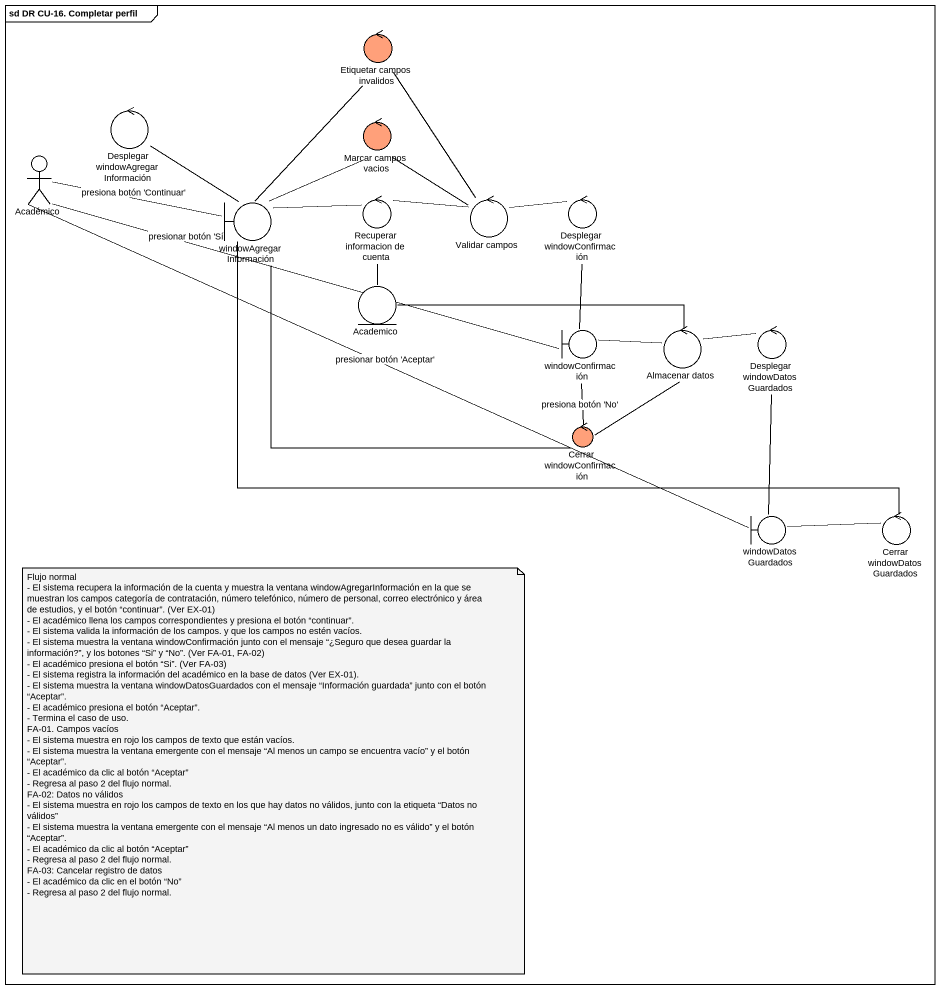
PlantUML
@startuml
mainframe sd DR CU-16. Completar perfil
control "Etiquetar campos invalidos" as Etiquetar_campos_invalidos #FFA07A
control "Desplegar windowAgregarInformación" as Desplegar
control "Marcar campos vacios" as Marcar_campos_vacios #FFA07A
actor Académico
boundary windowAgregarInformación
control "Recuperar informacion de cuenta" as Recuperar_informacion_de
control "Validar campos" as Validar_campos
control "Desplegar windowConfirmación" as Desplegar_windowConfirmación
entity Academico
boundary windowConfirmación
control "Almacenar datos" as Almacenar_datos
control "Desplegar windowDatosGuardados" as Desplegar_2
control "Cerrar windowConfirmación" as Cerrar_windowConfirmación #FFA07A
boundary windowDatosGuardados
control "Cerrar windowDatosGuardados" as Cerrar_windowDatosGuardados
Etiquetar_campos_invalidos -- windowAgregarInformación
Desplegar -- windowAgregarInformación
Marcar_campos_vacios -- windowAgregarInformación
windowAgregarInformación -left- Académico : presiona botón 'Continuar'
windowAgregarInformación -right- Recuperar_informacion_de
Recuperar_informacion_de -right- Validar_campos
Recuperar_informacion_de -- Academico
Validar_campos -up- Etiquetar_campos_invalidos
Validar_campos -up- Marcar_campos_vacios
Validar_campos -right- Desplegar_windowConfirmación
Desplegar_windowConfirmación -- windowConfirmación
windowConfirmación -left- Académico : presionar botón 'Sí'
windowConfirmación -right- Almacenar_datos
windowConfirmación -- Cerrar_windowConfirmación : presiona botón 'No'
Almacenar_datos -left- Academico
Almacenar_datos -right- Desplegar_2
Almacenar_datos -- Cerrar_windowConfirmación
Desplegar_2 -- windowDatosGuardados
Cerrar_windowConfirmación -up- windowAgregarInformación
windowDatosGuardados -left- Académico : presionar botón 'Aceptar'
windowDatosGuardados -right- Cerrar_windowDatosGuardados
Cerrar_windowDatosGuardados -left- windowAgregarInformación
note as N1
  Flujo normal
  - El sistema recupera la información de la cuenta y muestra la ventana windowAgregarInformación en la que se muestran los campos categoría de contratación, número telefónico, número de personal, correo electrónico y área de estudios, y el botón “continuar”. (Ver EX-01)
  - El académico llena los campos correspondientes y presiona el botón “continuar”.
  - El sistema valida la información de los campos. y que los campos no estén vacíos.
  - El sistema muestra la ventana windowConfirmación junto con el mensaje “¿Seguro que desea guardar la información?”, y los botones “Si” y “No”. (Ver FA-01, FA-02)
  - El académico presiona el botón “Si”. (Ver FA-03)
  - El sistema registra la información del académico en la base de datos (Ver EX-01).
  - El sistema muestra la ventana windowDatosGuardados con el mensaje “Información guardada” junto con el botón “Aceptar”.
  - El académico presiona el botón “Aceptar”.
  - Termina el caso de uso.
  FA-01. Campos vacíos
  - El sistema muestra en rojo los campos de texto que están vacíos.
  - El sistema muestra la ventana emergente con el mensaje “Al menos un campo se encuentra vacío” y el botón “Aceptar”.
  - El académico da clic al botón “Aceptar”
  - Regresa al paso 2 del flujo normal.
  FA-02: Datos no válidos
  - El sistema muestra en rojo los campos de texto en los que hay datos no válidos, junto con la etiqueta “Datos no válidos”
  - El sistema muestra la ventana emergente con el mensaje “Al menos un dato ingresado no es válido” y el botón “Aceptar”.
  - El académico da clic al botón “Aceptar”
  - Regresa al paso 2 del flujo normal.
  FA-03: Cancelar registro de datos
  - El académico da clic en el botón “No”
  - Regresa al paso 2 del flujo normal.
end note
@enduml
